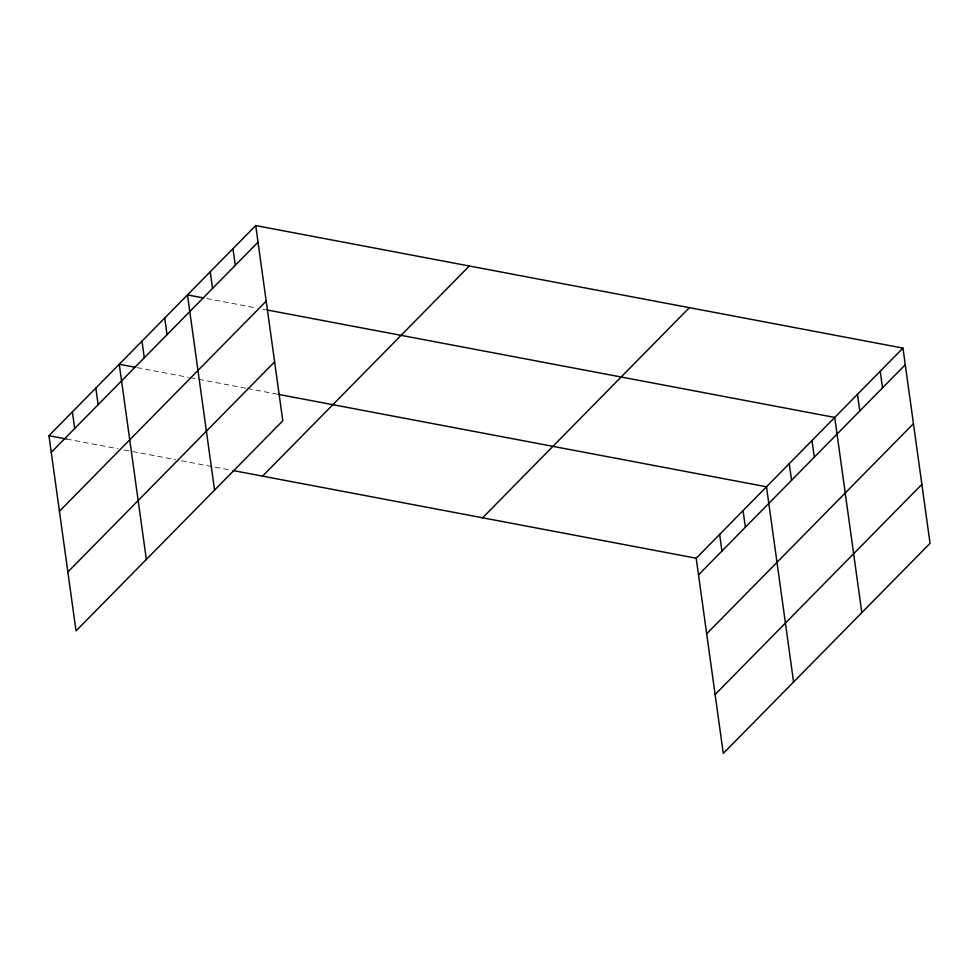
<?xml version="1.0" encoding="UTF-8"?>
<svg xmlns="http://www.w3.org/2000/svg" width="979" height="979" viewBox="0 0 979 979"><rect width="100%" height="100%" fill="white"/><g stroke="black" fill="none" stroke-linecap="round" stroke-linejoin="round"><path stroke-width="0.73" stroke-dasharray="4.89 3.67" d="M206.63 298.534L256.718 308.018M262.605 309.131L265.554 309.682M136.925 367.59L188.482 377.356M189.95 377.637L197.317 379.032M198.798 379.314L245.937 388.235M247.406 388.516L278.342 394.366M66.621 439.045L118.178 448.798M124.076 449.912L175.633 459.677M181.519 460.791L231.607 470.275"/><path stroke-width="1.47" d="M255.715 225.562L282.796 420.774L76.032 630.904L48.95 435.692L255.715 225.562L902.968 348.096L930.05 543.308L723.285 753.438L696.204 558.226L902.968 348.096M51.263 452.335L258.028 242.205M59.438 511.258L266.202 301.128M67.857 571.981L274.622 361.838M262.543 476.137L469.308 265.994M482.61 517.793L689.375 307.663M698.504 574.869L905.269 364.739M706.679 633.792L913.444 423.662M715.111 694.515L921.875 484.372M203.681 297.971L187.478 294.899L214.572 490.112M267.022 309.964L834.732 417.433L861.814 612.646M135.457 367.321L119.254 364.249L146.336 559.462M278.342 394.366L766.496 486.783L793.59 681.996M48.95 435.692L66.621 439.045M233.075 470.556L696.204 558.226M880.219 371.212L882.532 387.843M857.469 394.329L859.782 410.96M811.983 440.55L814.295 457.193M789.245 463.667L791.546 480.31M743.061 510.597L745.374 527.24M719.626 534.412L721.939 551.055M232.965 248.678L235.278 265.321M210.228 271.795L212.529 288.426M164.741 318.016L167.042 334.659M141.992 341.133L144.305 357.776M95.82 388.063L98.12 404.706M72.385 411.878L74.698 428.521"/></g></svg>
